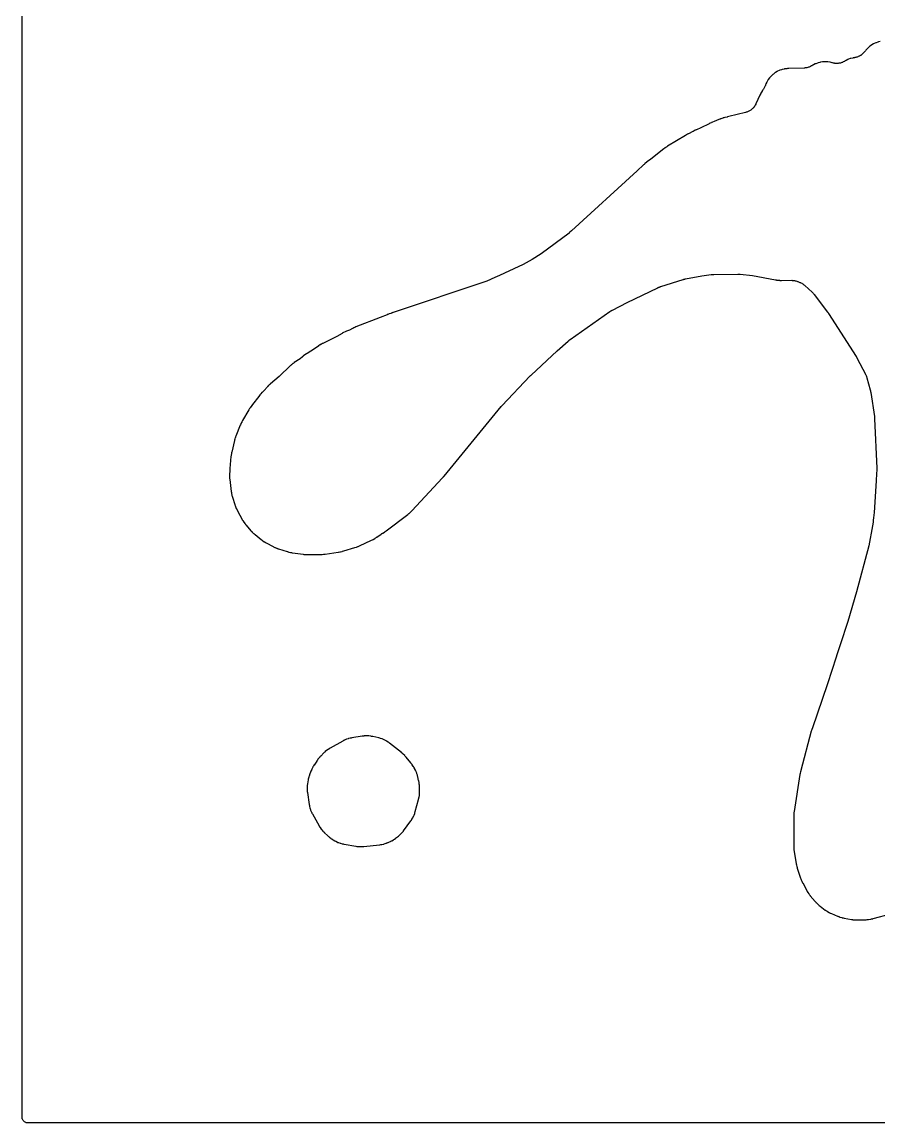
# Model space of a CAD drawing. Header units: millimetres. Extents: x 0 to 300, y 0 to 300.
# Drawn here: x -0.1 to 86.5, y -0.1 to 111.1 of the extents above; entities that cross this region are included whole.
import ezdxf

# ---------------------------------------------------------------- set-up
doc = ezdxf.new("R2010")
doc.units = ezdxf.units.MM
doc.layers.add('CUT', color=7, linetype='CONTINUOUS')

msp = doc.modelspace()

# ---------------------------------------------------------------- linework, layer by layer
at = {"layer": 'CUT'}
for points in [[(298.5625, -0.0625), (1.4375, -0.0625), (0.5522, -0.0625), (0.4788, -0.0589), (0.4206, -0.0503), (0.3635, -0.036), (0.3082, -0.0162), (0.255, 0.009), (0.2046, 0.0392), (0.1573, 0.0743), (0.1137, 0.1137), (0.0743, 0.1573), (0.0392, 0.2046), (0.009, 0.255), (-0.0162, 0.3082), (-0.036, 0.3635), (-0.0503, 0.4206), (-0.0589, 0.4788), (-0.0625, 0.5522), (-0.0625, 1.4375), (-0.0625, 298.5575)], [(86.6462, 109.147), (86.467, 109.104), (86.411, 109.0877), (86.2368, 109.0275), (86.1827, 109.0059), (86.0151, 108.9291), (85.9634, 108.9023), (85.8041, 108.8096), (85.7552, 108.7779), (85.6056, 108.6702), (85.56, 108.6338), (85.4216, 108.5121), (85.3797, 108.4716), (85.2521, 108.3351), (85.2327, 108.3134), (85.1958, 108.27), (85.1865, 108.2588), (85.1471, 108.21), (85.1391, 108.2001), (85.1274, 108.1858), (85.112, 108.1677), (85.0755, 108.1255), (85.0609, 108.1091), (85.0538, 108.1015), (85.0333, 108.0797), (85.0244, 108.0704), (84.9242, 107.9669), (84.8947, 107.9379), (84.8396, 107.886), (84.7769, 107.8322), (84.7336, 107.7983), (84.6662, 107.7505), (84.6199, 107.7207), (84.5484, 107.6793), (84.4996, 107.6539), (84.4246, 107.6191), (84.3737, 107.5983), (84.2959, 107.5706), (84.2432, 107.5546), (84.1632, 107.5341), (84.089, 107.5188), (84.0484, 107.5113), (83.9847, 107.5012), (83.9691, 107.4985), (83.9083, 107.4871), (83.8774, 107.4805), (83.6801, 107.4328), (83.6194, 107.4146), (83.4309, 107.3473), (83.3725, 107.3229), (83.1896, 107.2349), (83.1615, 107.2204), (83.1073, 107.1907), (83.0935, 107.1829), (83.023, 107.1418), (82.9825, 107.1196), (82.9073, 107.0808), (82.8232, 107.0427), (82.766, 107.0203), (82.6784, 106.991), (82.6192, 106.9745), (82.5291, 106.9544), (82.4685, 106.9441), (82.3769, 106.9333), (82.3155, 106.9293), (82.2232, 106.9279), (82.1618, 106.9302), (82.0699, 106.9383), (82.009, 106.9468), (81.9183, 106.9643), (81.8331, 106.9854), (81.8069, 106.9923), (81.7937, 106.996), (81.7768, 107.0004), (81.5921, 107.0462), (81.5332, 107.0577), (81.347, 107.0846), (81.2876, 107.0901), (81.099, 107.0983), (81.0393, 107.098), (80.8508, 107.0874), (80.7914, 107.0811), (80.605, 107.0518), (80.5465, 107.0397), (80.3639, 106.992), (80.3069, 106.9741), (80.1299, 106.9085), (80.075, 106.885), (79.9031, 106.8011), (79.8766, 106.7873), (79.8255, 106.7591), (79.8125, 106.7518), (79.7287, 106.7028), (79.7254, 106.7008), (79.7229, 106.6995), (79.6855, 106.6777), (79.61, 106.6363), (79.5254, 106.5955), (79.4677, 106.5713), (79.3793, 106.5395), (79.3194, 106.5215), (79.2281, 106.4991), (79.1667, 106.4874), (79.0736, 106.4747), (78.9878, 106.4675), (78.9409, 106.4648), (77.391, 106.416), (77.3759, 106.4153), (77.2776, 106.4097), (77.2625, 106.4087), (77.2036, 106.4038), (77.1735, 106.4006), (76.9812, 106.375), (76.9217, 106.364), (76.7355, 106.3197), (76.6774, 106.3028), (76.4966, 106.24), (76.4405, 106.2173), (76.267, 106.1366), (76.2135, 106.1083), (76.049, 106.0106), (75.9985, 105.9771), (75.8447, 105.8632), (75.7979, 105.8248), (75.6564, 105.6961), (75.6137, 105.6531), (75.4858, 105.5108), (75.4477, 105.4638), (75.3348, 105.3093), (75.3016, 105.2586), (75.2049, 105.0935), (75.177, 105.0398), (75.0963, 104.8634), (75.0844, 104.8356), (75.0625, 104.7806), (75.0571, 104.7665), (75.0333, 104.702), (75.0185, 104.6645), (74.9899, 104.5964), (74.9553, 104.5235), (74.9301, 104.4761), (74.8892, 104.4066), (74.8488, 104.3447), (74.8261, 104.3114), (74.7842, 104.253), (74.7778, 104.244), (74.7268, 104.17), (74.7074, 104.14), (74.5892, 103.9447), (74.5719, 103.9141), (74.5398, 103.8534), (74.5318, 103.8377), (74.4815, 103.735), (74.4739, 103.7191), (74.0775, 102.8477), (74.0578, 102.8071), (74.0198, 102.7335), (73.9743, 102.6554), (73.9414, 102.605), (73.8883, 102.5319), (73.8506, 102.485), (73.7904, 102.4176), (73.7482, 102.3747), (73.6816, 102.3137), (73.6352, 102.2753), (73.5628, 102.2212), (73.5129, 102.1877), (73.4354, 102.1411), (73.3823, 102.1128), (73.3006, 102.0742), (73.2449, 102.0514), (73.1597, 102.0212), (73.0804, 101.9976), (73.0367, 101.9857), (71.3464, 101.5729), (71.3302, 101.5687), (71.2256, 101.54), (71.2095, 101.5354), (71.163, 101.5212), (70.9661, 101.4786), (70.9504, 101.475), (70.8486, 101.4501), (70.833, 101.4461), (70.7723, 101.4295), (70.7415, 101.4202), (70.5427, 101.3542), (70.5124, 101.3432), (70.4539, 101.3202), (70.4389, 101.3141), (70.3425, 101.2732), (70.3277, 101.2667), (69.8641, 101.0552), (69.7078, 100.9979), (69.6935, 100.9925), (69.6009, 100.9559), (69.5868, 100.9501), (69.4718, 100.9013), (69.4578, 100.8951), (69.3673, 100.8539), (69.3535, 100.8473), (68.5279, 100.4455), (68.0707, 100.2369), (68.0569, 100.2304), (67.9678, 100.187), (67.9541, 100.1801), (67.8436, 100.1228), (67.8302, 100.1155), (67.7434, 100.0676), (67.7301, 100.0601), (67.7013, 100.0432), (67.2611, 99.829), (67.2488, 99.8228), (67.1694, 99.7819), (67.1573, 99.7755), (67.0588, 99.7218), (67.0468, 99.7151), (66.9693, 99.6706), (66.9575, 99.6636), (65.1475, 98.5672), (65.132, 98.5576), (65.0328, 98.4933), (65.0177, 98.4832), (64.8957, 98.3988), (64.8809, 98.3882), (64.7858, 98.318), (64.7713, 98.307), (63.4591, 97.2761), (63.0338, 96.9487), (63.0239, 96.9408), (62.9599, 96.8894), (62.9501, 96.8813), (62.8712, 96.815), (62.8616, 96.8068), (62.7998, 96.7527), (62.7904, 96.7443), (62.7858, 96.74), (62.7832, 96.7379), (62.7278, 96.689), (62.7187, 96.6809), (62.0749, 96.0903), (55.4472, 90.0325), (55.28, 89.8797), (55.2203, 89.8252), (55.1995, 89.8061), (52.3975, 87.7072), (51.4931, 87.1392), (50.5776, 86.6191), (48.6704, 85.7487), (48.1831, 85.5264), (47.6909, 85.3018), (46.9138, 84.9471), (37.4358, 81.7827), (37.4293, 81.7805), (37.3846, 81.765), (37.3777, 81.7625), (37.3222, 81.7425), (37.3155, 81.7401), (37.2718, 81.7237), (37.2646, 81.721), (37.1896, 81.6919), (37.0481, 81.6448), (37.0394, 81.6418), (36.9791, 81.6208), (36.9699, 81.6174), (36.8952, 81.5899), (36.8862, 81.5865), (36.8275, 81.5638), (36.8179, 81.56), (36.1308, 81.2807), (33.669, 80.3247), (33.6554, 80.3192), (33.5677, 80.2827), (33.5542, 80.2769), (33.4452, 80.2283), (33.4319, 80.2222), (33.3461, 80.1814), (33.3329, 80.1749), (33.0125, 80.013), (32.7282, 79.8974), (32.7097, 79.8896), (32.5905, 79.8364), (32.5723, 79.8279), (32.425, 79.7561), (32.4071, 79.747), (32.2917, 79.686), (32.2741, 79.6763), (31.7321, 79.3659), (30.3147, 78.6496), (30.297, 78.6402), (30.1824, 78.5774), (30.165, 78.5675), (30.024, 78.484), (30.0069, 78.4734), (29.8969, 78.4031), (29.8801, 78.392), (29.1205, 77.8702), (28.7296, 77.6463), (28.7178, 77.6393), (28.6414, 77.5933), (28.6298, 77.5861), (28.5845, 77.5573), (28.5617, 77.5421), (28.4158, 77.4398), (28.3937, 77.4235), (28.3513, 77.3908), (28.3405, 77.3823), (28.2712, 77.3262), (28.2607, 77.3175), (28.024, 77.1169), (27.4426, 76.7175), (27.4337, 76.7113), (27.3721, 76.6673), (27.363, 76.6607), (27.3232, 76.6311), (27.3043, 76.6165), (27.1884, 76.523), (27.1707, 76.5082), (27.1407, 76.482), (27.1326, 76.4748), (27.0771, 76.4247), (27.0682, 76.4165), (25.9018, 75.3184), (25.0442, 74.5917), (25.0358, 74.5844), (24.9776, 74.5332), (24.969, 74.5255), (24.9316, 74.4912), (24.9138, 74.4743), (24.8055, 74.3668), (24.7891, 74.3499), (24.7612, 74.32), (24.7538, 74.3118), (24.7026, 74.2548), (24.6944, 74.2455), (24.4051, 73.9094), (24.3033, 73.8136), (24.2953, 73.806), (24.24, 73.7519), (24.2318, 73.7437), (24.1962, 73.7075), (24.1793, 73.6898), (24.0768, 73.5769), (24.0614, 73.5591), (24.0351, 73.5278), (24.0281, 73.5193), (23.98, 73.4597), (23.9723, 73.45), (23.1246, 72.3547), (23.1129, 72.339), (23.0389, 72.2367), (23.0277, 72.2208), (22.939, 72.0894), (22.9284, 72.0731), (22.8611, 71.9661), (22.8511, 71.9495), (22.2244, 70.8774), (22.2139, 70.8586), (22.1479, 70.7358), (22.1381, 70.7167), (22.0608, 70.5598), (22.0517, 70.5404), (21.9946, 70.4131), (21.9862, 70.3934), (21.5442, 69.3052), (21.5403, 69.2954), (21.5137, 69.2265), (21.5098, 69.2162), (21.4932, 69.1707), (21.4856, 69.1486), (21.4411, 69.0101), (21.4347, 68.9886), (21.4241, 68.9511), (21.4214, 68.9409), (21.4029, 68.8702), (21.4, 68.8587), (21.1193, 67.6927), (21.117, 67.6824), (21.1011, 67.6111), (21.0988, 67.6005), (21.0893, 67.5535), (21.0851, 67.5308), (21.0619, 67.3887), (21.0587, 67.3667), (21.0539, 67.3285), (21.0527, 67.3181), (21.045, 67.2463), (21.0438, 67.2346), (20.9361, 66.0145), (20.9353, 66.0038), (20.93, 65.9291), (20.9293, 65.918), (20.9268, 65.8689), (20.9261, 65.8452), (20.9243, 65.6977), (20.9244, 65.6749), (20.9249, 65.6579), (20.9228, 65.6415), (20.9214, 65.6293), (20.9132, 65.5497), (20.912, 65.5374), (20.908, 65.4895), (20.9065, 65.465), (20.8998, 65.3073), (20.8998, 65.2581), (20.9061, 65.1005), (20.9076, 65.0759), (20.9115, 65.028), (20.9126, 65.0157), (20.9207, 64.9361), (20.9221, 64.9239), (21.0717, 63.703), (21.0736, 63.6892), (21.0867, 63.5994), (21.0889, 63.5856), (21.098, 63.5319), (21.1034, 63.5045), (21.142, 63.3274), (21.1486, 63.3003), (21.1627, 63.2476), (21.1665, 63.2342), (21.192, 63.1471), (21.196, 63.1338), (21.4356, 62.381), (21.4402, 62.3669), (21.4716, 62.2761), (21.4766, 62.2622), (21.4968, 62.2081), (21.5078, 62.1806), (21.5838, 62.0041), (21.5962, 61.9773), (21.6216, 61.9254), (21.6283, 61.9122), (21.6728, 61.827), (21.6798, 61.814), (22.2283, 60.8224), (22.2359, 60.8089), (22.2868, 60.7223), (22.2948, 60.7091), (22.3267, 60.6579), (22.3437, 60.632), (22.4585, 60.4673), (22.4768, 60.4423), (22.5138, 60.3947), (22.5234, 60.3826), (22.587, 60.3048), (22.5969, 60.293), (23.0658, 59.7491), (23.0749, 59.7387), (23.1353, 59.6718), (23.1447, 59.6616), (23.1819, 59.6223), (23.2014, 59.6026), (23.3311, 59.4776), (23.3515, 59.4589), (23.3922, 59.4231), (23.4027, 59.4141), (23.4717, 59.3562), (23.4825, 59.3474), (24.1036, 58.8507), (24.1146, 58.8421), (24.1864, 58.7874), (24.1975, 58.7791), (24.2415, 58.7472), (24.2643, 58.7314), (24.4151, 58.6321), (24.4386, 58.6174), (24.4853, 58.5897), (24.4973, 58.5828), (24.576, 58.5385), (24.5882, 58.5318), (25.3227, 58.1407), (25.3347, 58.1345), (25.4126, 58.0952), (25.4246, 58.0893), (25.472, 58.0667), (25.4965, 58.0557), (25.6571, 57.9878), (25.6821, 57.978), (25.7312, 57.9597), (25.7439, 57.9552), (25.8264, 57.9267), (25.8391, 57.9225), (26.7318, 57.6362), (26.7439, 57.6324), (26.8229, 57.6089), (26.8351, 57.6054), (26.8829, 57.5923), (26.9075, 57.5861), (27.0681, 57.5492), (27.0929, 57.5441), (27.1417, 57.535), (27.1542, 57.5328), (27.2355, 57.5195), (27.2481, 57.5176), (28.3263, 57.3643), (28.3372, 57.3629), (28.4138, 57.3534), (28.4252, 57.3521), (28.4755, 57.3469), (28.4997, 57.3448), (28.6513, 57.3353), (28.6747, 57.3343), (28.7154, 57.3333), (28.7264, 57.3331), (28.8027, 57.3327), (28.815, 57.3328), (30.0876, 57.3519), (30.0905, 57.3519), (30.1099, 57.3525), (30.2356, 57.3585), (30.2549, 57.3597), (30.4123, 57.3723), (30.4315, 57.3741), (30.5566, 57.3882), (30.5758, 57.3907), (31.8738, 57.5792), (31.8954, 57.5827), (32.0353, 57.6083), (32.0568, 57.6126), (32.0708, 57.6157), (32.0841, 57.6181), (32.1057, 57.6225), (32.2813, 57.6617), (32.3028, 57.6669), (32.4415, 57.7032), (32.4628, 57.7092), (33.5495, 58.0369), (33.5695, 58.0433), (33.6986, 58.0873), (33.7184, 58.0944), (33.8784, 58.1551), (33.8979, 58.1629), (34.0236, 58.2158), (34.0428, 58.2242), (34.0476, 58.2264), (35.2411, 58.7779), (35.2543, 58.7842), (35.3399, 58.8264), (35.353, 58.833), (35.4038, 58.8596), (35.4294, 58.8738), (35.5939, 58.9703), (35.6188, 58.9858), (35.6668, 59.0172), (35.679, 59.0254), (35.7575, 59.0795), (35.7694, 59.088), (36.2128, 59.4103), (36.2163, 59.4121), (36.304, 59.4569), (36.3174, 59.464), (36.3693, 59.4922), (36.3955, 59.5073), (36.5635, 59.6099), (36.5889, 59.6264), (36.6377, 59.6597), (36.6501, 59.6684), (36.73, 59.7259), (36.7422, 59.735), (38.9087, 61.3802), (38.9189, 61.3881), (38.9845, 61.4402), (38.9945, 61.4483), (39.0333, 61.4804), (39.0527, 61.4973), (39.1769, 61.6096), (39.1956, 61.6273), (39.2314, 61.6626), (39.2405, 61.6718), (39.2989, 61.7318), (39.3077, 61.7412), (42.4179, 65.0828), (42.4238, 65.0892), (42.4642, 65.1339), (42.4703, 65.1408), (42.5198, 65.1973), (42.5258, 65.2042), (42.5642, 65.2494), (42.5704, 65.2569), (48.3443, 72.2779), (48.3483, 72.2828), (48.3579, 72.2941), (48.3619, 72.299), (48.3718, 72.3106), (48.3769, 72.3166), (48.3888, 72.3304), (48.3939, 72.3363), (48.3999, 72.3431), (48.4051, 72.349), (48.4172, 72.3627), (48.4225, 72.3685), (48.4252, 72.3715), (48.4315, 72.3783), (48.4462, 72.3942), (48.4525, 72.4009), (51.2487, 75.356), (51.253, 75.3605), (51.2631, 75.371), (51.2674, 75.3755), (51.2777, 75.3861), (51.2831, 75.3915), (51.2956, 75.4042), (51.301, 75.4096), (51.3073, 75.4158), (51.3127, 75.4212), (51.3255, 75.4337), (51.331, 75.439), (51.3338, 75.4417), (51.3403, 75.4479), (51.3557, 75.4624), (51.3624, 75.4686), (54.0161, 77.9164), (55.1033, 78.8864), (55.1132, 78.895), (55.1362, 78.9149), (55.1461, 78.9234), (55.1583, 78.9337), (55.1683, 78.942), (55.1919, 78.9612), (55.2021, 78.9694), (55.2138, 78.9787), (55.2241, 78.9868), (55.2482, 79.0053), (55.2586, 79.0132), (55.2714, 79.0228), (55.2819, 79.0305), (55.3065, 79.0484), (55.3172, 79.0559), (59.3224, 81.87), (59.3348, 81.8786), (59.3638, 81.8983), (59.3763, 81.9066), (59.3917, 81.9166), (59.4043, 81.9248), (59.434, 81.9435), (59.4468, 81.9514), (59.4616, 81.9604), (59.4745, 81.9681), (59.5048, 81.9858), (59.5179, 81.9933), (59.5339, 82.0022), (59.547, 82.0095), (59.5779, 82.0262), (59.5912, 82.0332), (61.0677, 82.7996), (64.172, 84.2862), (64.1864, 84.293), (64.2203, 84.3085), (64.2349, 84.315), (64.2526, 84.3227), (64.2673, 84.329), (64.3016, 84.3432), (64.3163, 84.3492), (64.3333, 84.3559), (64.3482, 84.3616), (64.383, 84.3746), (64.398, 84.3801), (64.4163, 84.3865), (64.4313, 84.3917), (64.4666, 84.4035), (64.4817, 84.4084), (66.7171, 85.1121), (66.7293, 85.1158), (66.7578, 85.1244), (66.7701, 85.128), (66.785, 85.1322), (66.7974, 85.1356), (66.8261, 85.1433), (66.8385, 85.1466), (66.8527, 85.1502), (66.8651, 85.1532), (66.8941, 85.1601), (66.9065, 85.163), (66.9217, 85.1664), (66.9342, 85.1691), (66.9633, 85.1752), (66.9758, 85.1777), (68.6106, 85.4946), (69.5706, 85.6133), (69.583, 85.6147), (69.6119, 85.6179), (69.6242, 85.6191), (69.6394, 85.6206), (69.6517, 85.6217), (69.6807, 85.624), (69.6931, 85.625), (69.7074, 85.6259), (69.7198, 85.6267), (69.7488, 85.6283), (69.7612, 85.6288), (69.7764, 85.6294), (69.7888, 85.6299), (69.8178, 85.6306), (69.8303, 85.6309), (72.2448, 85.6607), (72.2568, 85.6608), (72.2849, 85.6607), (72.2969, 85.6606), (72.3116, 85.6604), (72.3237, 85.6602), (72.3517, 85.6594), (72.3637, 85.659), (72.3776, 85.6584), (72.3896, 85.6578), (72.4176, 85.6563), (72.4296, 85.6556), (72.4443, 85.6546), (72.4563, 85.6537), (72.4842, 85.6514), (72.4962, 85.6504), (73.7465, 85.5317), (76.0512, 85.0822), (76.0659, 85.0796), (76.1611, 85.0634), (76.1758, 85.0611), (76.2332, 85.0528), (76.2628, 85.0493), (76.455, 85.0313), (76.4847, 85.0293), (76.5427, 85.0267), (76.5575, 85.0262), (76.6541, 85.0244), (76.669, 85.0243), (77.698, 85.03), (77.7423, 85.0292), (77.8233, 85.0257), (77.9114, 85.0174), (77.9697, 85.0091), (78.0566, 84.9923), (78.1138, 84.9783), (78.1987, 84.953), (78.2751, 84.926), (78.3165, 84.9103), (78.5325, 84.822), (78.5691, 84.8061), (78.6354, 84.7755), (78.7063, 84.7389), (78.7523, 84.7125), (78.8197, 84.6698), (78.8632, 84.6394), (78.9265, 84.5909), (78.9825, 84.5439), (79.0124, 84.5176), (79.7539, 83.8371), (79.7613, 83.8302), (79.7728, 83.8195), (79.7913, 83.8015), (79.8159, 83.7771), (79.8374, 83.755), (79.8541, 83.7372), (79.8636, 83.727), (79.8671, 83.7231), (79.8871, 83.7004), (79.9307, 83.6492), (79.9561, 83.6179), (79.9645, 83.6071), (79.9706, 83.5991), (81.3126, 81.8299), (81.3169, 81.8242), (81.327, 81.8107), (81.3313, 81.8049), (81.3415, 81.7909), (81.3467, 81.7838), (81.3588, 81.767), (81.3639, 81.7597), (81.3698, 81.7514), (81.3749, 81.7441), (81.3867, 81.727), (81.3917, 81.7196), (81.3942, 81.7159), (81.4, 81.7071), (81.4135, 81.6866), (81.4192, 81.6778), (84.2091, 77.3257), (84.2144, 77.3173), (84.2267, 77.2978), (84.2319, 77.2894), (84.2381, 77.2792), (84.2431, 77.2708), (84.2549, 77.2511), (84.2599, 77.2426), (84.2656, 77.2328), (84.2705, 77.2242), (84.2818, 77.2043), (84.2866, 77.1957), (84.2924, 77.1851), (84.2971, 77.1765), (84.308, 77.1563), (84.3126, 77.1476), (85.1466, 75.5552), (85.1522, 75.5445), (85.1595, 75.53), (85.1801, 75.4865), (85.2125, 75.4131), (85.2262, 75.3804), (85.2385, 75.3471), (85.2649, 75.2713), (85.2795, 75.2255), (85.2841, 75.2099), (85.2873, 75.1983), (85.6243, 73.974), (85.6278, 73.961), (85.6356, 73.9307), (85.6389, 73.9177), (85.6428, 73.9018), (85.6458, 73.8887), (85.6528, 73.8582), (85.6557, 73.8451), (85.6589, 73.83), (85.6616, 73.8169), (85.6676, 73.7862), (85.6701, 73.773), (85.673, 73.7569), (85.6753, 73.7436), (85.6804, 73.7128), (85.6825, 73.6995), (86.0458, 71.2839), (86.0475, 71.272), (86.0513, 71.2443), (86.0529, 71.2324), (86.0547, 71.2179), (86.0561, 71.2059), (86.0591, 71.1781), (86.0604, 71.1662), (86.0617, 71.1524), (86.0627, 71.1405), (86.0651, 71.1126), (86.066, 71.1006), (86.067, 71.086), (86.0677, 71.074), (86.0693, 71.0461), (86.0699, 71.0341), (86.2826, 66.0463), (86.253, 65.3059), (86.2395, 64.9699), (86.2352, 64.8607), (86.232, 64.7827), (86.0284, 61.5929), (85.9638, 61.0498), (85.9355, 60.8114), (85.9104, 60.6005), (85.8685, 60.2478), (85.4844, 58.2134), (84.258, 53.5854), (83.3747, 50.562), (82.6019, 48.2211), (82.2695, 47.2142), (82.1914, 46.9779), (81.2988, 44.2742), (79.7485, 39.7432), (79.7455, 39.7341), (79.725, 39.6707), (79.7219, 39.6609), (79.6976, 39.5815), (79.6948, 39.5719), (79.6766, 39.5088), (79.6737, 39.4984), (78.6071, 35.5187), (78.6032, 35.5033), (78.5791, 35.4029), (78.5756, 35.3873), (78.5487, 35.2605), (78.5456, 35.2449), (78.5269, 35.1432), (78.5242, 35.1276), (77.9348, 31.3762), (77.9332, 31.3652), (77.9225, 31.2882), (77.9211, 31.2767), (77.9151, 31.2261), (77.9127, 31.2017), (77.9009, 31.0491), (77.8995, 31.0255), (77.898, 30.9846), (77.8977, 30.9735), (77.8962, 30.8967), (77.8961, 30.8842), (77.9011, 27.8412), (77.9012, 27.8285), (77.9031, 27.7468), (77.9035, 27.7342), (77.9057, 27.685), (77.9073, 27.6599), (77.9213, 27.4969), (77.924, 27.4719), (77.9302, 27.4231), (77.932, 27.4106), (77.9441, 27.3297), (77.9461, 27.3172), (78.1489, 26.1323), (78.1508, 26.1219), (78.1645, 26.0496), (78.1666, 26.0388), (78.1765, 25.9916), (78.1817, 25.9689), (78.2167, 25.8282), (78.2225, 25.8066), (78.2333, 25.7693), (78.2363, 25.7592), (78.2578, 25.6896), (78.2614, 25.6784), (78.5923, 24.6753), (78.5965, 24.663), (78.6247, 24.5836), (78.6291, 24.5714), (78.6471, 24.524), (78.6568, 24.4999), (78.7233, 24.3449), (78.734, 24.3213), (78.756, 24.2756), (78.7618, 24.264), (78.8, 24.1888), (78.806, 24.1773), (79.2109, 23.4215), (79.2184, 23.4079), (79.2684, 23.3201), (79.2763, 23.3067), (79.3076, 23.2548), (79.3244, 23.2286), (79.4376, 23.0615), (79.4557, 23.0363), (79.4923, 22.9879), (79.5018, 22.9756), (79.5648, 22.8966), (79.5746, 22.8846), (80.0515, 22.3173), (80.063, 22.3041), (80.1388, 22.219), (80.1507, 22.2061), (80.1977, 22.1564), (80.2225, 22.1317), (80.3883, 21.9756), (80.4146, 21.9524), (80.467, 21.9085), (80.4806, 21.8975), (80.5701, 21.827), (80.5841, 21.8163), (81.0864, 21.4439), (81.1007, 21.4336), (81.1949, 21.368), (81.2095, 21.3581), (81.2672, 21.3204), (81.2973, 21.3019), (81.4962, 21.188), (81.5274, 21.1713), (81.589, 21.1407), (81.6049, 21.133), (81.7091, 21.085), (81.7253, 21.0778), (82.3324, 20.8193), (82.3481, 20.8129), (82.4504, 20.7727), (82.4663, 20.7667), (82.5284, 20.7443), (82.5605, 20.7338), (82.7711, 20.671), (82.8038, 20.6622), (82.868, 20.647), (82.8845, 20.6433), (82.9922, 20.6209), (83.0088, 20.6177), (83.7365, 20.4876), (83.7518, 20.485), (83.8514, 20.4699), (83.8667, 20.4677), (83.9268, 20.4602), (83.9576, 20.4571), (84.1584, 20.4423), (84.1894, 20.4408), (84.2499, 20.4395), (84.2654, 20.4393), (84.3662, 20.4397), (84.3817, 20.44), (85.1869, 20.464), (85.2047, 20.4648), (85.32, 20.4716), (85.3377, 20.4729), (85.4067, 20.4791), (85.442, 20.4833), (85.6703, 20.5174), (85.7053, 20.5237), (85.7731, 20.538), (85.7905, 20.5419), (85.9027, 20.569), (85.92, 20.5735), (87.7085, 21.0622)]]:
    msp.add_lwpolyline(points, dxfattribs=at)
msp.add_lwpolyline([(28.771, 33.3171), (28.7729, 33.3028), (28.9488, 32.1085), (28.951, 32.095), (28.966, 32.0071), (28.9684, 31.9936), (28.9786, 31.9411), (28.9845, 31.9143), (29.0259, 31.7434), (29.0412, 31.6908), (29.0972, 31.5267), (29.1173, 31.4756), (29.1891, 31.3152), (29.2008, 31.2904), (29.2249, 31.2425), (29.2312, 31.2304), (29.2731, 31.1517), (29.2797, 31.1397), (29.9499, 29.9467), (29.9576, 29.9336), (30.0081, 29.8487), (30.0161, 29.8358), (30.0477, 29.7856), (30.0646, 29.7603), (30.1767, 29.601), (30.2141, 29.5531), (30.3418, 29.406), (30.3623, 29.3835), (30.4034, 29.3407), (30.4141, 29.3299), (30.4843, 29.2604), (30.4952, 29.2499), (30.8086, 28.955), (30.8209, 28.9438), (30.9018, 28.8718), (30.9144, 28.8609), (30.9642, 28.819), (30.9903, 28.7983), (31.1634, 28.6684), (31.1907, 28.6491), (31.2447, 28.613), (31.2587, 28.604), (31.3505, 28.5464), (31.3647, 28.5377), (31.527, 28.4421), (31.5387, 28.4354), (31.6154, 28.3924), (31.6273, 28.386), (31.674, 28.3612), (31.6981, 28.3491), (31.8548, 28.2749), (31.9046, 28.254), (32.0651, 28.195), (32.1166, 28.1786), (32.284, 28.1337), (32.3103, 28.1273), (32.3618, 28.1159), (32.3751, 28.1131), (32.4613, 28.0961), (32.4746, 28.0937), (33.6525, 27.889), (33.6663, 27.8867), (33.7561, 27.8733), (33.77, 27.8714), (33.8241, 27.8645), (33.8519, 27.8617), (34.0305, 27.8476), (34.0864, 27.8457), (34.2655, 27.8483), (34.2934, 27.8494), (34.3479, 27.8527), (34.3618, 27.8537), (34.4523, 27.8613), (34.4662, 27.8627), (36.068, 28.0354), (36.0831, 28.0372), (36.1812, 28.0503), (36.1962, 28.0525), (36.2549, 28.0619), (36.2848, 28.0675), (36.4756, 28.1079), (36.5344, 28.1235), (36.7201, 28.1831), (36.7489, 28.1931), (36.8045, 28.2141), (36.8186, 28.2197), (36.9102, 28.2569), (36.9243, 28.2629), (37.0612, 28.3227), (37.077, 28.3298), (37.1785, 28.3777), (37.194, 28.3853), (37.2541, 28.4158), (37.2845, 28.4323), (37.4784, 28.5451), (37.5077, 28.5633), (37.5639, 28.6005), (37.5782, 28.6103), (37.67, 28.6749), (37.6839, 28.685), (37.871, 28.8249), (37.8827, 28.8339), (37.9579, 28.8931), (37.9694, 28.9023), (38.0137, 28.939), (38.0359, 28.9583), (38.1753, 29.0857), (38.2167, 29.1275), (38.343, 29.2679), (38.3621, 29.2903), (38.3984, 29.3349), (38.4076, 29.3464), (38.4662, 29.4221), (38.475, 29.4339), (39.2182, 30.4446), (39.2263, 30.456), (39.2782, 30.5301), (39.2861, 30.5416), (39.3162, 30.5869), (39.3311, 30.6104), (39.4231, 30.7634), (39.4495, 30.8124), (39.5259, 30.9711), (39.5476, 31.0223), (39.6098, 31.1896), (39.6189, 31.216), (39.6354, 31.2678), (39.6395, 31.2811), (39.665, 31.3679), (39.6688, 31.3813), (40.0018, 32.6199), (40.0054, 32.6339), (40.0275, 32.725), (40.0308, 32.739), (40.0428, 32.7941), (40.0482, 32.8224), (40.0789, 33.0048), (40.0857, 33.062), (40.0987, 33.2465), (40.1, 33.2753), (40.1013, 33.3316), (40.1014, 33.346), (40.1012, 33.4398), (40.101, 33.4542), (40.0894, 33.9026), (40.0889, 33.9178), (40.0838, 34.0166), (40.0828, 34.0318), (40.0783, 34.0911), (40.0752, 34.1214), (40.0501, 34.3175), (40.0454, 34.3476), (40.0349, 34.4061), (40.032, 34.4211), (40.012, 34.5179), (40.0087, 34.5328), (39.9268, 34.8847), (39.9238, 34.8968), (39.904, 34.9747), (39.9008, 34.9867), (39.8879, 35.0333), (39.8808, 35.0571), (39.8321, 35.2082), (39.815, 35.2546), (39.7541, 35.4012), (39.7441, 35.4239), (39.7237, 35.4677), (39.7184, 35.4789), (39.683, 35.5512), (39.6774, 35.5622), (39.5819, 35.7474), (39.5744, 35.7614), (39.5246, 35.8518), (39.5168, 35.8657), (39.4855, 35.9192), (39.4687, 35.9462), (39.3552, 36.1185), (39.3371, 36.1445), (39.3003, 36.1944), (39.2907, 36.2071), (39.2272, 36.2885), (39.2173, 36.3009), (38.7482, 36.8713), (38.738, 36.8834), (38.6707, 36.961), (38.6602, 36.9728), (38.6185, 37.0183), (38.5966, 37.041), (38.4502, 37.185), (38.4271, 37.2066), (38.3809, 37.2475), (38.3689, 37.2578), (38.2902, 37.3238), (38.278, 37.3338), (37.0764, 38.2892), (37.0658, 38.2975), (36.9963, 38.3502), (36.9855, 38.3582), (36.9431, 38.389), (36.921, 38.4042), (36.7773, 38.4988), (36.7312, 38.5263), (36.5817, 38.6066), (36.5334, 38.6298), (36.3773, 38.6965), (36.327, 38.7153), (36.1634, 38.7684), (36.1377, 38.7761), (36.0872, 38.7901), (36.0742, 38.7935), (35.9896, 38.8148), (35.9766, 38.8179), (35.3663, 38.9572), (35.3522, 38.9602), (35.2603, 38.9789), (35.2462, 38.9816), (35.1907, 38.9915), (35.1622, 38.9959), (34.9788, 39.0195), (34.9213, 39.0241), (34.739, 39.03), (34.6813, 39.029), (34.4968, 39.0172), (34.468, 39.0147), (34.412, 39.0083), (34.3977, 39.0066), (34.3048, 38.9938), (34.2906, 38.9917), (33.2748, 38.8274), (33.2618, 38.8252), (33.1777, 38.8097), (33.1647, 38.8071), (33.1144, 38.7967), (33.0887, 38.7908), (32.9251, 38.7493), (32.8746, 38.7342), (32.7174, 38.6793), (32.6685, 38.6598), (32.5146, 38.5904), (32.4909, 38.579), (32.445, 38.5558), (32.4333, 38.5497), (32.3577, 38.5095), (32.3462, 38.5032), (31.0736, 37.7889), (31.0617, 37.782), (30.9847, 37.7365), (30.973, 37.7293), (30.9274, 37.7009), (30.9044, 37.6858), (30.7592, 37.5858), (30.7154, 37.5525), (30.5799, 37.4397), (30.5592, 37.4216), (30.5196, 37.3853), (30.5095, 37.3759), (30.4449, 37.3141), (30.4351, 37.3044), (30.1106, 36.9792), (30.1, 36.9683), (30.0322, 36.8967), (30.0219, 36.8856), (29.9822, 36.8416), (29.9624, 36.8185), (29.838, 36.6656), (29.8195, 36.6416), (29.7845, 36.5938), (29.7756, 36.5815), (29.7194, 36.5005), (29.7109, 36.4879), (29.4365, 36.0708), (29.4276, 36.0569), (29.3713, 35.966), (29.3629, 35.9519), (29.3306, 35.8964), (29.3148, 35.8675), (29.2176, 35.6772), (29.2035, 35.6475), (29.1775, 35.5888), (29.171, 35.5737), (29.1304, 35.4748), (29.1243, 35.4595), (28.9829, 35.0867), (28.9773, 35.0712), (28.942, 34.9698), (28.9368, 34.9542), (28.9173, 34.8928), (28.9082, 34.861), (28.8546, 34.6534), (28.8473, 34.6212), (28.8346, 34.558), (28.8316, 34.5418), (28.8135, 34.436), (28.8109, 34.4197), (28.7713, 34.1431), (28.7694, 34.1288), (28.7583, 34.0357), (28.7568, 34.0213), (28.7515, 33.9652), (28.7495, 33.9364), (28.741, 33.7517), (28.7411, 33.694), (28.7503, 33.5094), (28.7524, 33.4806), (28.758, 33.4245), (28.7596, 33.4102)], close=True, dxfattribs=at)

doc.saveas('drawing.dxf')
